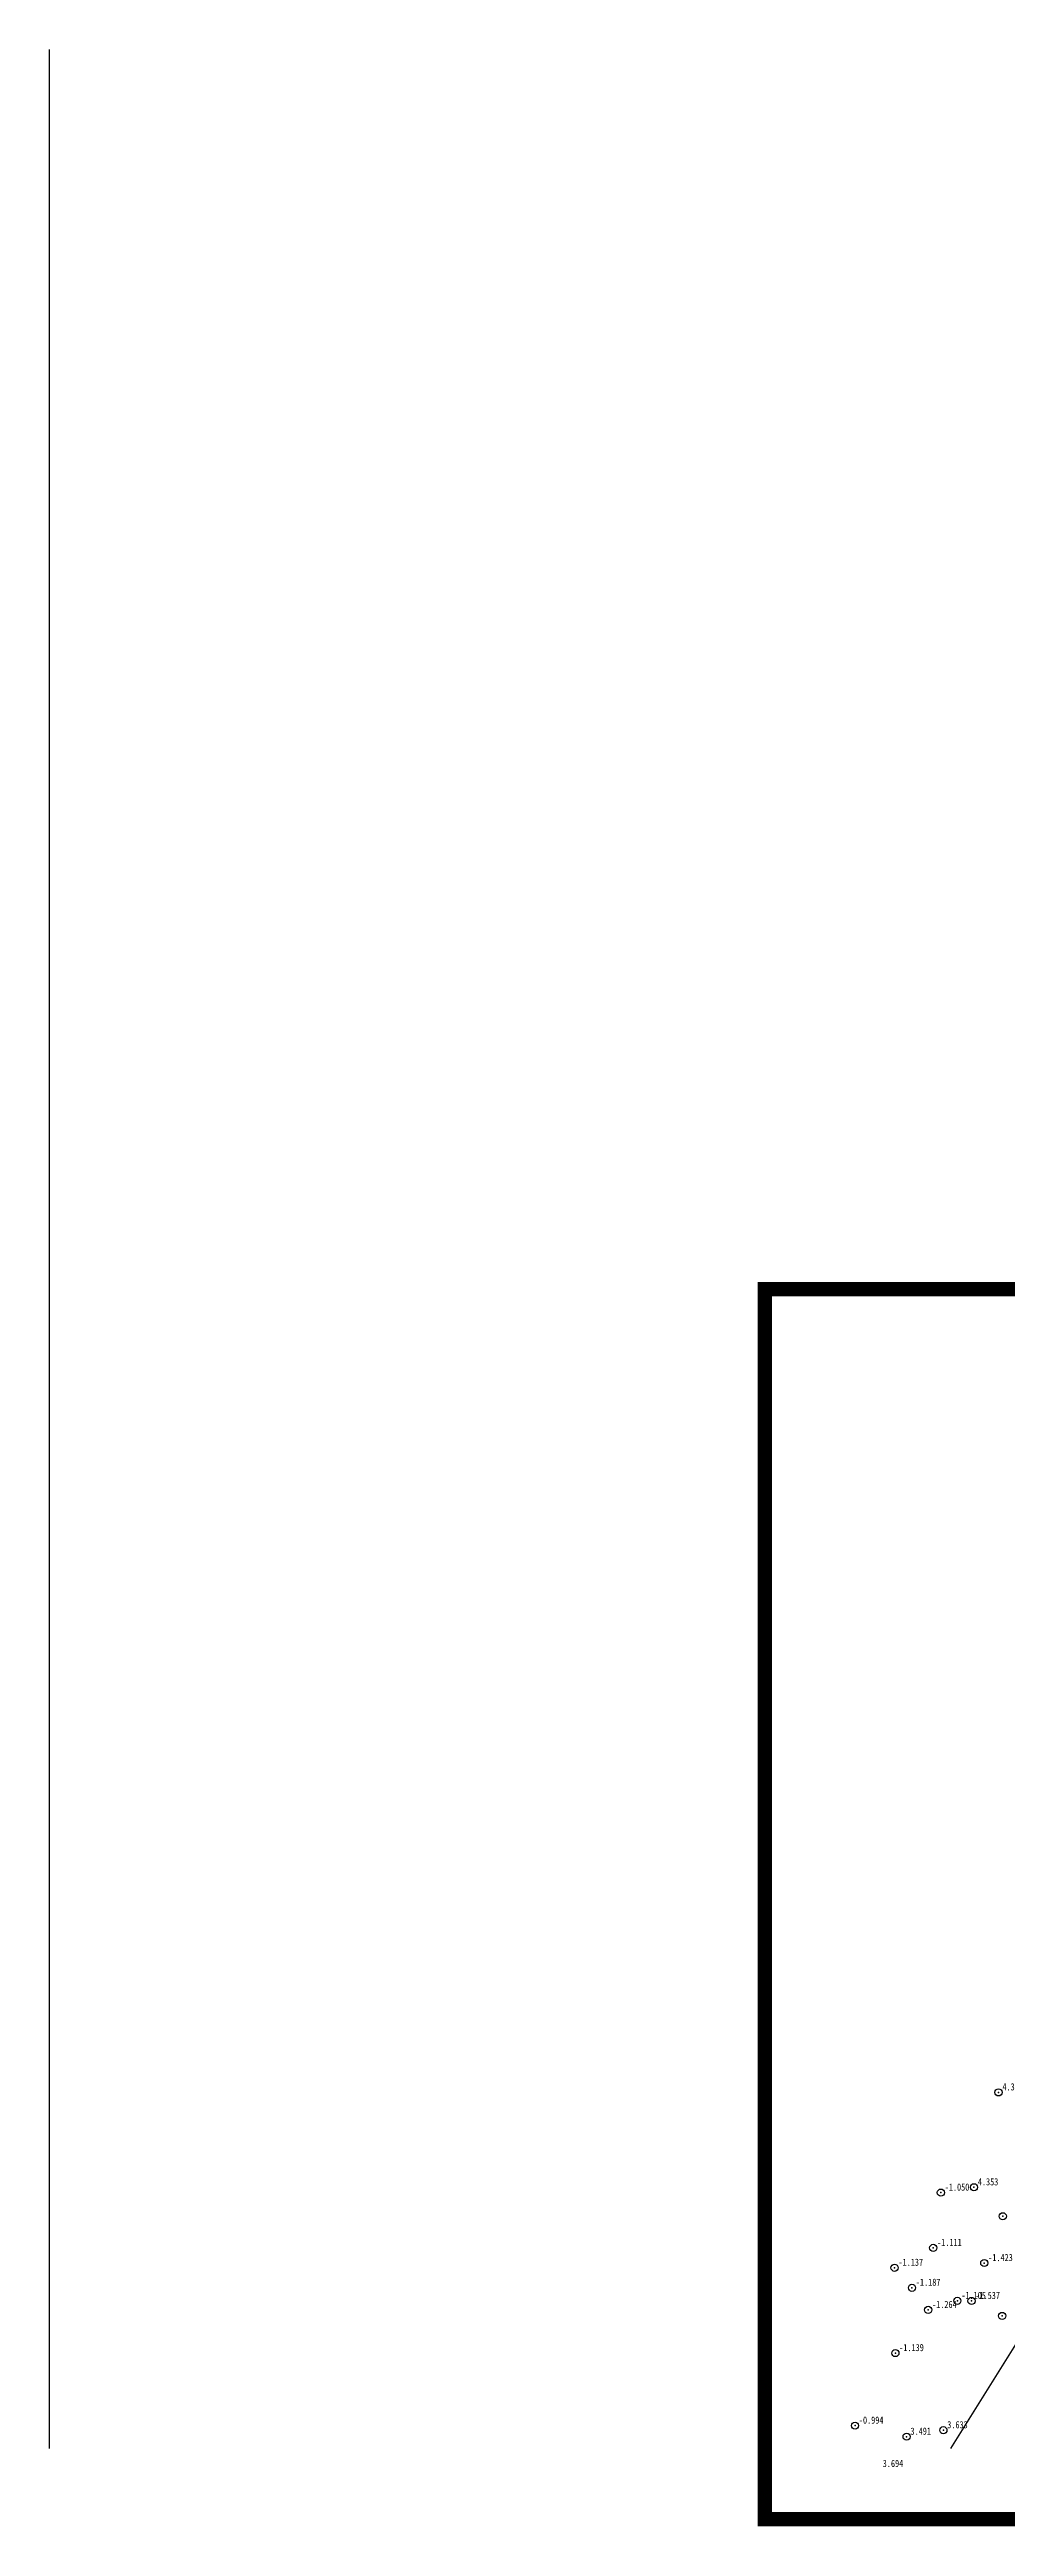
# Model space of a CAD drawing. Header units: millimetres. Extents: x 511745 to 512135, y 2388367 to 2388715.
# Drawn here: x 511744.6 to 511878.1, y 2388366.5 to 2388712 of the extents above; entities that cross this region are included whole.
import ezdxf
from ezdxf.enums import TextEntityAlignment as Align

# ---------------------------------------------------------------- set-up
doc = ezdxf.new("R2010")
doc.units = ezdxf.units.MM
doc.header["$LTSCALE"] = 1000
doc.layers.add('AXIS', color=7, linetype='Continuous')
doc.layers.add('新地形图', color=3, linetype='Continuous')
doc.styles.add('BZWB', font='', dxfattribs={"height": 8})
doc.styles.get('BZWB').set_extended_font_data('SimSun')

msp = doc.modelspace()

# ---------------------------------------------------------------- linework, layer by layer
msp.add_lwpolyline([(511744.6, 2388377.41), (511744.6, 2388711.96)])
at = {"color": 8, "linetype": 'Continuous', "const_width": 0.02, "elevation": 0, "flags": 128}
msp.add_lwpolyline([(512079.24, 2388711.96), (511870.3, 2388377.41)], dxfattribs=at)
at = {"color": 2, "const_width": 2}
msp.add_lwpolyline([(511844.41, 2388539.07), (512061.63, 2388539.07), (512061.63, 2388367.53), (511844.41, 2388367.53)], close=True, dxfattribs=at)
at = {"layer": 'AXIS'}
msp.add_line((511895.41, 2388417.56), (511870.33, 2388377.41), dxfattribs=at)
at = {"layer": '新地形图', "color": 8}
for centre in [(511877.03, 2388427.07, 4.34), (511868.99, 2388413.09, -1.05), (511873.61, 2388413.83, 4.35), (511877.63, 2388409.79, -0.98), (511862.53, 2388402.61, -1.14), (511867.92, 2388405.38, -1.11), (511875.05, 2388403.27, -1.42), (511864.96, 2388399.82, -1.19), (511867.22, 2388396.73, -1.26), (511871.29, 2388397.99, -1.1), (511873.27, 2388397.98, -1.54), (511877.54, 2388395.89, -1.27), (511862.64, 2388390.71, -1.14), (511857.01, 2388380.59, -0.99), (511864.21, 2388379.05, 3.49), (511869.34, 2388379.95, 3.63)]:
    msp.add_circle(centre, 0.5, dxfattribs=at)
for p in [(511877.03, 2388427.07, 4.34), (511868.99, 2388413.09, -1.05), (511873.61, 2388413.83, 4.35), (511877.63, 2388409.79, -0.98), (511867.92, 2388405.38, -1.11), (511875.05, 2388403.27, -1.42), (511862.53, 2388402.61, -1.14), (511864.96, 2388399.82, -1.19), (511867.22, 2388396.73, -1.26), (511871.29, 2388397.99, -1.1), (511873.27, 2388397.98, -1.54), (511877.54, 2388395.89, -1.27), (511862.64, 2388390.71, -1.14), (511857.01, 2388380.59, -0.99), (511864.21, 2388379.05, 3.49), (511869.34, 2388379.95, 3.63)]:
    msp.add_point(p, dxfattribs=at)

# ---------------------------------------------------------------- texts
at = {"layer": '新地形图', "color": 8, "style": 'BZWB', "width": 0.7}
for s, p in [('4.343', (511877.58, 2388427.84, 4.34)), ('-1.050', (511869.53, 2388413.86, -1.05)), ('4.353', (511874.15, 2388414.6, 4.35)), ('-1.111', (511868.47, 2388406.15, -1.11)), ('-1.137', (511863.08, 2388403.38, -1.14)), ('-1.423', (511875.6, 2388404.04, -1.42)), ('-1.187', (511865.5, 2388400.59, -1.19)), ('-1.105', (511871.84, 2388398.76, -1.1)), ('-1.537', (511873.81, 2388398.75, -1.54)), ('-1.264', (511867.77, 2388397.5, -1.26)), ('-1.139', (511863.18, 2388391.48, -1.14)), ('-0.994', (511857.55, 2388381.36, -0.99)), ('3.491', (511864.75, 2388379.82, 3.49)), ('3.633', (511869.88, 2388380.72, 3.63)), ('3.694', (511860.88, 2388375.32, 3.69))]:
    msp.add_text(s, height=1, dxfattribs=at).set_placement(p, align=Align.MIDDLE_LEFT)

doc.saveas('drawing.dxf')
